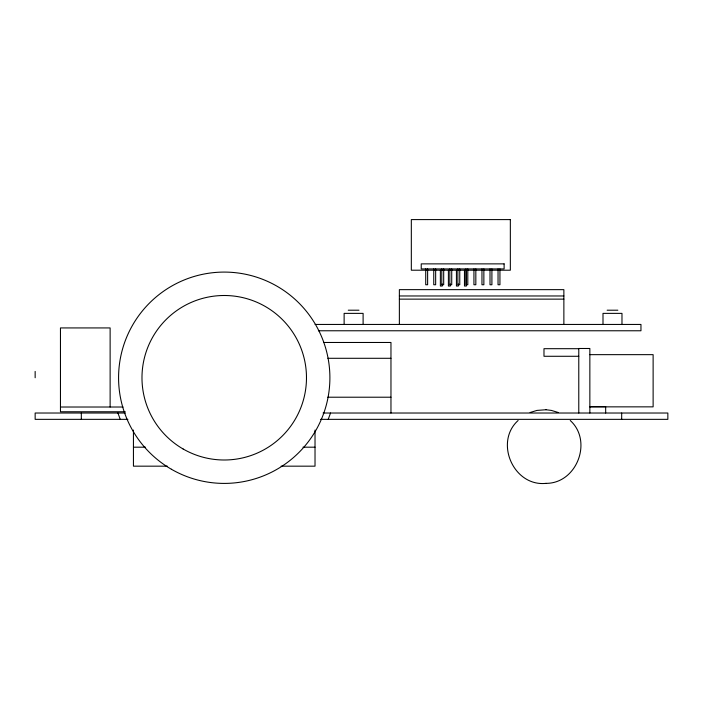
<?xml version="1.0" encoding="UTF-8"?>
<svg xmlns="http://www.w3.org/2000/svg" width="703" height="703" viewBox="0 0 703 703"><rect width="100%" height="100%" fill="white"/><g stroke="black" fill="none" stroke-linecap="round" stroke-linejoin="round"><path stroke-width="1.05" d="M330.533 413.021L328.222 419.348M518.12 420.499C494.06 442.108 513.533 486.784 545.976 483.365M530.071 412.512L536.987 410.411L545.976 409.744M545.985 483.365C576.891 483.523 592.998 441.036 570.238 420.499M399.366 295.972L563.868 295.972M399.366 299.135L563.868 299.135M348.257 310.208L358.987 310.208M607.128 310.208L617.849 310.208M315.085 324.443L640.96 324.443L640.96 330.77L318.38 330.77M323.512 342.475L390.965 342.475L390.965 413.021M578.78 348.688L543.981 348.688L543.981 356.28L578.78 356.28M589.852 354.655L653.122 354.655L653.122 406.852L589.852 406.852M327.862 358.293L390.965 358.293M327.774 397.213L390.965 397.213M589.852 406.694L605.67 406.694L605.67 413.021M60.458 407.019L123.069 407.019M125.266 411.765L60.458 411.765L60.458 327.932L110.125 327.932L110.125 407.019M125.371 413.021L35.15 413.021L35.15 419.348L127.911 419.348M323.09 413.021L667.85 413.021L667.85 419.348L320.559 419.348M133.438 447.187L145.477 447.187M302.993 447.187L315.023 447.187M167.349 466.168L133.438 466.168L133.438 430.06M281.112 466.168L315.023 466.168L315.023 430.06M545.985 409.744L551.363 410.411L558.279 412.512M120.248 419.348L117.928 413.021M621.979 324.443L621.979 313.371L602.998 313.371L602.998 324.443M621.68 413.021L621.68 419.348M589.852 413.021L589.852 348.486L578.78 348.486L578.78 413.021M563.868 324.443L563.868 289.645L399.366 289.645L399.366 324.443M499.938 268.933L499.938 284.75L498.04 284.75L498.04 268.933M491.907 268.933L491.907 284.75L490.009 284.75L490.009 268.933M483.866 268.933L483.866 284.75L481.968 284.75L481.968 268.933M475.834 268.933L475.834 284.75L473.936 284.75L473.936 268.933M467.803 268.933L467.803 284.75L465.904 284.75L465.904 268.933M466.37 270.207L466.37 286.024L464.472 286.024L464.472 270.207M459.762 268.933L459.762 284.75L457.864 284.75L457.864 268.933M458.33 283.915L458.33 286.024L456.432 286.024L456.432 270.207M451.73 268.933L451.73 284.75L449.832 284.75L449.832 268.933M450.298 283.915L450.298 286.024L448.4 286.024L448.4 270.207M443.69 268.933L443.69 284.75L441.792 284.75L441.792 268.933M442.266 283.915L442.266 286.024L440.368 286.024L440.368 270.207M435.658 268.933L435.658 284.75L433.76 284.75L433.76 268.933M427.626 268.933L427.626 284.75L425.728 284.75L425.728 268.933M363.108 324.443L363.108 313.371L344.127 313.371L344.127 324.443M81.32 413.021L81.32 419.348M35.15 371.421L35.15 377.748M510.343 219.591L411.325 219.591L411.325 270.207L510.343 270.207L510.343 219.591M504.113 263.871L421.229 263.871L421.229 268.933L504.113 268.933L504.113 263.871M183.105 448.98A82.251 82.251 0 0 0 306.482 377.748A82.251 82.251 0 0 0 183.105 306.517A82.251 82.251 0 0 0 183.105 448.98M171.4 469.252A105.661 105.661 0 0 0 329.892 377.748A105.661 105.661 0 0 0 171.4 286.244A105.661 105.661 0 0 0 171.4 469.252"/></g></svg>
